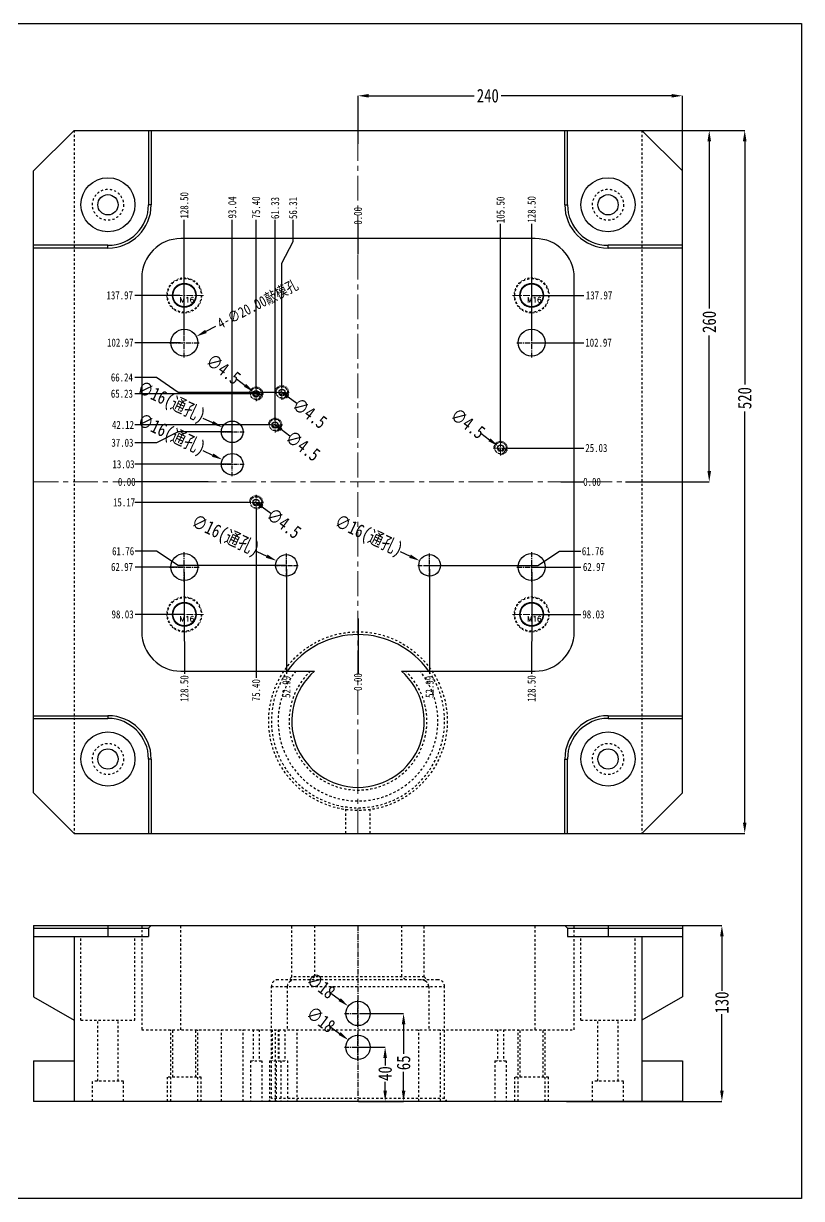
# Model space of a CAD drawing. Header units: millimetres. Extents: x 3267 to 5677, y -4731 to 2600.
# Drawn here: x 4497 to 5073, y -3152 to -2283 of the extents above; entities that cross this region are included whole.
import ezdxf

# ---------------------------------------------------------------- set-up
doc = ezdxf.new("R2010")
doc.units = ezdxf.units.MM
doc.header["$LTSCALE"] = 16.335
doc.header["$PDMODE"] = 3
doc.header["$PDSIZE"] = 0.3125
doc.linetypes.add('CENTER', pattern=[0.6, 0.375, -0.075, 0.075, -0.075])
doc.linetypes.add('HIDDEN', pattern=[0.2, 0.1, -0.1])
doc.layers.get('0').update_dxf_attribs({"linetype": 'CONTINUOUS'})
doc.layers.get('Defpoints').update_dxf_attribs({"linetype": 'CONTINUOUS'})
doc.layers.add('center', color=1, linetype='CENTER', lineweight=9)
doc.layers.add('screw', color=33, linetype='CONTINUOUS', lineweight=13)
doc.layers.add('DEFAULT_2', color=8, linetype='HIDDEN')
doc.styles.get("Standard").update_dxf_attribs({"font": 'txt', "width": 0.8})
doc.styles.add('TXT', font='txt.shx', dxfattribs={"bigfont": 'gbcbig.shx'})
doc.dimstyles.get("Standard").update_dxf_attribs({"dimtxt": 0.15625, "dimasz": 0.1875, "dimexe": 0.125, "dimexo": 0.0625, "dimtad": 0, "dimtih": 1, "dimtoh": 1, "dimdsep": 46, "dimtxsty": 'Standard', "dimcen": 0.09, "dimadec": 0, "dimazin": 0, "dimtp": 0.01, "dimtm": 0.01, "dimtfac": 1, "dimtofl": 0, "dimtmove": 0, "dimatfit": 3, "dimfxl": 0, "dimtolj": 1, "dimarcsym": 0})
doc.dimstyles.new('副本 STANDARD', dxfattribs={"dimtxt": 6, "dimasz": 4, "dimexe": 0, "dimexo": 0, "dimgap": 0, "dimtad": 0, "dimdsep": 46, "dimlunit": 6, "dimtxsty": 'Standard', "dimcen": 0, "dimclrd": 4, "dimclre": 4, "dimclrt": 6, "dimazin": 2, "dimtfac": 2, "dimtofl": 0, "dimtmove": 1, "dimatfit": 3, "dimfxl": 0, "dimtolj": 1, "dimtzin": 0, "dimarcsym": 0})

# ---------------------------------------------------------------- blocks, each defined once
blk = doc.blocks.new('*D512')
at = {"color": 4, "linetype": 'Continuous', "lineweight": -2}
for p, q in [((4745.3, -3040.45), (4765.05, -3040.45)), ((4765.05, -3048.45), (4765.05, -3053.92)), ((4765.05, -3072.45), (4765.05, -3065.92)), ((4745.3, -3080.45), (4765.05, -3080.45))]:
    blk.add_line(p, q, dxfattribs=at)
at = {"color": 4}
for points in [[(4763.72, -3048.45), (4766.39, -3048.45), (4765.05, -3040.45)], [(4763.72, -3072.45), (4766.39, -3072.45), (4765.05, -3080.45)]]:
    blk.add_solid(points, dxfattribs=at)
at = {"layer": 'Defpoints', "color": 0}
for p in [(4745.3, -3040.45), (4745.3, -3080.45), (4765.05, -3080.45)]:
    blk.add_point(p, dxfattribs=at)
at = {"color": 6, "insert": (4765.05, -3059.92), "char_height": 10, "attachment_point": 5, "rotation": 90}
blk.add_mtext('\\A1;40', dxfattribs=at)
blk = doc.blocks.new('*D513')
at = {"color": 4, "linetype": 'Continuous', "lineweight": -2}
for p, q in [((4747.55, -3015.45), (4778.69, -3015.45)), ((4778.69, -3023.45), (4778.69, -3045.28)), ((4778.69, -3072.45), (4778.69, -3058.61)), ((4747.55, -3080.45), (4778.69, -3080.45))]:
    blk.add_line(p, q, dxfattribs=at)
at = {"color": 4}
for points in [[(4777.36, -3023.45), (4780.03, -3023.45), (4778.69, -3015.45)], [(4777.36, -3072.45), (4780.03, -3072.45), (4778.69, -3080.45)]]:
    blk.add_solid(points, dxfattribs=at)
at = {"layer": 'Defpoints', "color": 0}
for p in [(4747.55, -3015.45), (4747.55, -3080.45), (4778.69, -3080.45)]:
    blk.add_point(p, dxfattribs=at)
at = {"color": 6, "insert": (4778.69, -3051.95), "char_height": 10, "attachment_point": 5, "rotation": 90}
blk.add_mtext('\\A1;65', dxfattribs=at)
blk = doc.blocks.new('*D514')
at = {"color": 4, "linetype": 'Continuous', "lineweight": -2}
blk.add_line((4724.95, -3025.47), (4731.36, -3030.27), dxfattribs=at)
at = {"color": 4}
blk.add_solid([(4732.16, -3029.2), (4730.56, -3031.33), (4737.76, -3035.06)], dxfattribs=at)
at = {"layer": 'Defpoints', "color": 0}
for p in [(4737.76, -3035.06), (4752.17, -3045.84)]:
    blk.add_point(p, dxfattribs=at)
at = {"color": 6, "insert": (4717.48, -3019.88), "char_height": 10, "attachment_point": 5, "rotation": 323.18896}
blk.add_mtext('\\A1;∅18', dxfattribs=at)
blk = doc.blocks.new('*D515')
at = {"color": 4, "linetype": 'Continuous', "lineweight": -2}
blk.add_line((4724.99, -3000.42), (4731.38, -3005.23), dxfattribs=at)
at = {"color": 4}
blk.add_solid([(4732.19, -3004.16), (4730.58, -3006.29), (4737.78, -3010.04)], dxfattribs=at)
at = {"layer": 'Defpoints', "color": 0}
for p in [(4737.78, -3010.04), (4752.16, -3020.86)]:
    blk.add_point(p, dxfattribs=at)
at = {"color": 6, "insert": (4717.54, -2994.8), "char_height": 10, "attachment_point": 5, "rotation": 323.03025}
blk.add_mtext('\\A1;∅18', dxfattribs=at)
blk = doc.blocks.new('*D516')
at = {"color": 4, "linetype": 'Continuous', "lineweight": -2}
for p, q in [((4890.03, -2950.45), (5014.21, -2950.45)), ((5014.21, -2958.45), (5014.21, -2998.69)), ((5014.21, -3072.45), (5014.21, -3016.03)), ((4899.3, -3080.45), (5014.21, -3080.45))]:
    blk.add_line(p, q, dxfattribs=at)
at = {"color": 4}
for points in [[(5012.88, -2958.45), (5015.55, -2958.45), (5014.21, -2950.45)], [(5012.88, -3072.45), (5015.55, -3072.45), (5014.21, -3080.45)]]:
    blk.add_solid(points, dxfattribs=at)
at = {"layer": 'Defpoints', "color": 0}
for p in [(4890.03, -2950.45), (4899.3, -3080.45), (5014.21, -3080.45)]:
    blk.add_point(p, dxfattribs=at)
at = {"color": 6, "insert": (5014.21, -3007.36), "char_height": 10, "attachment_point": 5, "rotation": 90}
blk.add_mtext('\\A1;130', dxfattribs=at)
blk = doc.blocks.new('screw_m10_g')
at = {"layer": 'screw', "color": 1, "linetype": 'CENTER', "ltscale": 0.310989}
for p, q in [((-5.5, 0), (5.5, 0)), ((0, -5.5), (0, 5.5))]:
    blk.add_line(p, q, dxfattribs=at)
at = {"layer": 'screw', "linetype": 'HIDDEN', "ltscale": 0.310989}
blk.add_circle((0, 0), 4.25, dxfattribs=at)
at = {"layer": 'screw', "color": 92, "linetype": 'HIDDEN', "ltscale": 0.310989}
blk.add_arc((0, 0), 5, 270, 180, dxfattribs=at)
at = {"layer": 'screw', "color": 6, "style": 'TXT'}
blk.add_text('M10', height=2, dxfattribs=at).set_placement((-1.7, -2.5))
blk = doc.blocks.new('*D517')
at = {"color": 4, "linetype": 'Continuous', "lineweight": -2}
blk.add_line((4680.55, -2645.65), (4674.16, -2640.84), dxfattribs=at)
at = {"color": 4}
blk.add_solid([(4674.96, -2639.77), (4673.36, -2641.9), (4667.77, -2636.03)], dxfattribs=at)
at = {"layer": 'Defpoints', "color": 0}
for p in [(4667.77, -2636.03), (4671.36, -2638.74)]:
    blk.add_point(p, dxfattribs=at)
at = {"color": 6, "insert": (4690.14, -2652.86), "char_height": 10, "attachment_point": 5, "rotation": 323.03967}
blk.add_mtext('\\A1;∅4.5', dxfattribs=at)
blk = doc.blocks.new('*D518')
at = {"color": 4, "linetype": 'Continuous', "lineweight": -2}
blk.add_line((4835.88, -2586.21), (4842.27, -2591.02), dxfattribs=at)
at = {"color": 4}
blk.add_solid([(4843.07, -2589.96), (4841.47, -2592.09), (4848.67, -2595.83)], dxfattribs=at)
at = {"layer": 'Defpoints', "color": 0}
for p in [(4848.67, -2595.83), (4852.26, -2598.53)]:
    blk.add_point(p, dxfattribs=at)
at = {"color": 6, "insert": (4826.29, -2579), "char_height": 10, "attachment_point": 5, "rotation": 323.06095}
blk.add_mtext('\\A1;∅4.5', dxfattribs=at)
blk = doc.blocks.new('*D519')
at = {"color": 4, "linetype": 'Continuous', "lineweight": -2}
blk.add_line((4699.65, -2564.24), (4693.26, -2559.43), dxfattribs=at)
at = {"color": 4}
blk.add_solid([(4694.06, -2558.37), (4692.45, -2560.5), (4686.86, -2554.62)], dxfattribs=at)
at = {"layer": 'Defpoints', "color": 0}
for p in [(4686.86, -2554.62), (4690.46, -2557.33)]:
    blk.add_point(p, dxfattribs=at)
at = {"color": 6, "insert": (4709.24, -2571.46), "char_height": 10, "attachment_point": 5, "rotation": 323.04394}
blk.add_mtext('\\A1;∅4.5', dxfattribs=at)
blk = doc.blocks.new('*D520')
at = {"color": 4, "linetype": 'Continuous', "lineweight": -2}
blk.add_line((4654.98, -2546.01), (4661.38, -2550.82), dxfattribs=at)
at = {"color": 4}
blk.add_solid([(4662.18, -2549.75), (4660.57, -2551.89), (4667.77, -2555.63)], dxfattribs=at)
at = {"layer": 'Defpoints', "color": 0}
for p in [(4667.77, -2555.63), (4671.36, -2558.33)]:
    blk.add_point(p, dxfattribs=at)
at = {"color": 6, "insert": (4645.39, -2538.8), "char_height": 10, "attachment_point": 5, "rotation": 323.0459}
blk.add_mtext('\\A1;∅4.5', dxfattribs=at)
blk = doc.blocks.new('*D521')
at = {"color": 4, "linetype": 'Continuous', "lineweight": -2}
blk.add_line((4694.63, -2588.36), (4688.23, -2583.55), dxfattribs=at)
at = {"color": 4}
blk.add_solid([(4689.03, -2582.49), (4687.43, -2584.62), (4681.84, -2578.75)], dxfattribs=at)
at = {"layer": 'Defpoints', "color": 0}
for p in [(4681.84, -2578.75), (4685.43, -2581.45)]:
    blk.add_point(p, dxfattribs=at)
at = {"color": 6, "insert": (4704.22, -2595.57), "char_height": 10, "attachment_point": 5, "rotation": 323.08079}
blk.add_mtext('\\A1;∅4.5', dxfattribs=at)
blk = doc.blocks.new('*D523')
at = {"color": 4, "linetype": 'Continuous', "lineweight": -2}
blk.add_line((4639.54, -2507.26), (4632.44, -2510.94), dxfattribs=at)
at = {"color": 4}
blk.add_solid([(4631.82, -2509.76), (4633.05, -2512.13), (4625.34, -2514.63)], dxfattribs=at)
at = {"layer": 'Defpoints', "color": 0}
for p in [(4625.34, -2514.63), (4607.59, -2523.85)]:
    blk.add_point(p, dxfattribs=at)
at = {"color": 6, "insert": (4670.89, -2490.97), "char_height": 8, "attachment_point": 5, "rotation": 27.45366}
blk.add_mtext('\\A1;4-∅20.00{\\fSimSun|b0|i0|c134|p2;敲模孔}', dxfattribs=at)
blk = doc.blocks.new('*D524')
at = {"color": 4, "lineweight": -2}
blk.add_line((4776.22, -2673.8), (4783.47, -2677.19), dxfattribs=at)
at = {"color": 4}
blk.add_solid([(4784.03, -2675.98), (4782.9, -2678.4), (4790.71, -2680.58)], dxfattribs=at)
at = {"layer": 'Defpoints', "color": 0}
for p in [(4790.71, -2680.58), (4805.21, -2687.36)]:
    blk.add_point(p, dxfattribs=at)
at = {"color": 6, "insert": (4752.63, -2662.77), "char_height": 10, "attachment_point": 5, "rotation": 334.93045}
blk.add_mtext('\\A1;∅16(通孔)', dxfattribs=at)
blk = doc.blocks.new('*D525')
at = {"color": 4, "lineweight": -2}
blk.add_line((4670.22, -2673.8), (4677.47, -2677.19), dxfattribs=at)
at = {"color": 4}
blk.add_solid([(4678.03, -2675.98), (4676.9, -2678.4), (4684.71, -2680.58)], dxfattribs=at)
at = {"layer": 'Defpoints', "color": 0}
for p in [(4684.71, -2680.58), (4699.21, -2687.36)]:
    blk.add_point(p, dxfattribs=at)
at = {"color": 6, "insert": (4646.63, -2662.77), "char_height": 10, "attachment_point": 5, "rotation": 334.93045}
blk.add_mtext('\\A1;∅16(通孔)', dxfattribs=at)
blk = doc.blocks.new('*D526')
at = {"color": 4, "lineweight": -2}
blk.add_line((4630.19, -2575.01), (4637.43, -2578.4), dxfattribs=at)
at = {"color": 4}
blk.add_solid([(4638, -2577.2), (4636.87, -2579.61), (4644.68, -2581.79)], dxfattribs=at)
at = {"layer": 'Defpoints', "color": 0}
for p in [(4644.68, -2581.79), (4659.17, -2588.57)]:
    blk.add_point(p, dxfattribs=at)
at = {"color": 6, "insert": (4606.6, -2563.98), "char_height": 10, "attachment_point": 5, "rotation": 334.93045}
blk.add_mtext('\\A1;∅16(通孔)', dxfattribs=at)
blk = doc.blocks.new('*D527')
at = {"color": 4, "lineweight": -2}
blk.add_line((4630.19, -2599.01), (4637.43, -2602.4), dxfattribs=at)
at = {"color": 4}
blk.add_solid([(4638, -2601.2), (4636.87, -2603.61), (4644.68, -2605.79)], dxfattribs=at)
at = {"layer": 'Defpoints', "color": 0}
for p in [(4644.68, -2605.79), (4659.17, -2612.57)]:
    blk.add_point(p, dxfattribs=at)
at = {"color": 6, "insert": (4606.6, -2587.98), "char_height": 10, "attachment_point": 5, "rotation": 334.93045}
blk.add_mtext('\\A1;∅16(通孔)', dxfattribs=at)
blk = doc.blocks.new('screw_m16_i')
at = {"layer": 'screw', "color": 1, "linetype": 'CENTER', "ltscale": 0.808571}
for p, q in [((0, -14.3), (0, 14.3)), ((-14.3, 0), (14.3, 0))]:
    blk.add_line(p, q, dxfattribs=at)
at = {"layer": 'screw', "color": 8, "linetype": 'HIDDEN', "ltscale": 0.808571}
blk.add_circle((0, 0), 13, dxfattribs=at)
at = {"layer": 'screw', "color": 33}
blk.add_circle((0, 0), 9, dxfattribs=at)
at = {"layer": 'screw', "color": 6, "style": 'TXT'}
blk.add_text('M16', height=3.9, dxfattribs=at).set_placement((-3.38, -5.2))
blk = doc.blocks.new('*D528')
at = {"color": 4, "linetype": 'Continuous', "lineweight": -2}
for p, q in [((4744.97, -2372.17), (4744.97, -2336.59)), ((4752.97, -2336.59), (4831.01, -2336.59)), ((4976.97, -2336.59), (4851.01, -2336.59)), ((4984.97, -2392.21), (4984.97, -2336.59))]:
    blk.add_line(p, q, dxfattribs=at)
at = {"color": 4}
for points in [[(4752.97, -2335.26), (4752.97, -2337.92), (4744.97, -2336.59)], [(4976.97, -2335.26), (4976.97, -2337.92), (4984.97, -2336.59)]]:
    blk.add_solid(points, dxfattribs=at)
at = {"layer": 'Defpoints', "color": 0}
for p in [(4744.97, -2336.59), (4744.97, -2372.17), (4984.97, -2392.21)]:
    blk.add_point(p, dxfattribs=at)
at = {"color": 6, "insert": (4841.01, -2336.59), "char_height": 10, "attachment_point": 5}
blk.add_mtext('\\A1;240', dxfattribs=at)
blk = doc.blocks.new('*D529')
at = {"color": 4, "linetype": 'Continuous', "lineweight": -2}
for p, q in [((4942.83, -2362.21), (5004.87, -2362.21)), ((5004.87, -2370.21), (5004.87, -2493.86)), ((5004.87, -2614.21), (5004.87, -2513.86)), ((4942.83, -2622.21), (5004.87, -2622.21))]:
    blk.add_line(p, q, dxfattribs=at)
at = {"color": 4}
for points in [[(5003.54, -2370.21), (5006.2, -2370.21), (5004.87, -2362.21)], [(5003.54, -2614.21), (5006.2, -2614.21), (5004.87, -2622.21)]]:
    blk.add_solid(points, dxfattribs=at)
at = {"layer": 'Defpoints', "color": 0}
for p in [(4942.83, -2362.21), (4942.83, -2622.21), (5004.87, -2622.21)]:
    blk.add_point(p, dxfattribs=at)
at = {"color": 6, "insert": (5004.87, -2503.86), "char_height": 10, "attachment_point": 5, "rotation": 90}
blk.add_mtext('\\A1;260', dxfattribs=at)
blk = doc.blocks.new('*D530')
at = {"color": 4, "linetype": 'Continuous', "lineweight": -2}
for p, q in [((4942.83, -2362.21), (5031.1, -2362.21)), ((5031.1, -2370.21), (5031.1, -2550.24)), ((5031.1, -2874.21), (5031.1, -2570.24)), ((4942.83, -2882.21), (5031.1, -2882.21))]:
    blk.add_line(p, q, dxfattribs=at)
at = {"color": 4}
for points in [[(5029.77, -2370.21), (5032.44, -2370.21), (5031.1, -2362.21)], [(5029.77, -2874.21), (5032.44, -2874.21), (5031.1, -2882.21)]]:
    blk.add_solid(points, dxfattribs=at)
at = {"layer": 'Defpoints', "color": 0}
for p in [(4942.83, -2362.21), (4942.83, -2882.21), (5031.1, -2882.21)]:
    blk.add_point(p, dxfattribs=at)
at = {"color": 6, "insert": (5031.1, -2560.24), "char_height": 10, "attachment_point": 5, "rotation": 90}
blk.add_mtext('\\A1;520', dxfattribs=at)
blk = doc.blocks.new('*D562')
at = {"color": 4, "linetype": 'Continuous', "lineweight": -2}
blk.add_line((4895.09, -2622.21), (4912.13, -2622.21), dxfattribs=at)
at = {"layer": 'Defpoints', "color": 0}
for p in [(4744.97, -2622.21), (4895.09, -2622.21), (4912.13, -2622.21)]:
    blk.add_point(p, dxfattribs=at)
at = {"color": 6, "insert": (4918.13, -2622.21), "char_height": 6, "attachment_point": 5}
blk.add_mtext('\\A1;0.00', dxfattribs=at)
blk = doc.blocks.new('*D563')
at = {"color": 4, "linetype": 'Continuous', "lineweight": -2}
blk.add_line((4855.97, -2597.18), (4912.13, -2597.18), dxfattribs=at)
at = {"layer": 'Defpoints', "color": 0}
for p in [(4855.97, -2597.18), (4912.13, -2597.18), (4744.97, -2622.21)]:
    blk.add_point(p, dxfattribs=at)
at = {"color": 6, "insert": (4921.33, -2597.18), "char_height": 6, "attachment_point": 5}
blk.add_mtext('\\A1;25.03', dxfattribs=at)
blk = doc.blocks.new('*D564')
at = {"color": 4, "linetype": 'Continuous', "lineweight": -2}
blk.add_line((4873.47, -2519.24), (4912.13, -2519.24), dxfattribs=at)
at = {"layer": 'Defpoints', "color": 0}
for p in [(4873.47, -2519.24), (4912.13, -2519.24), (4744.97, -2622.21)]:
    blk.add_point(p, dxfattribs=at)
at = {"color": 6, "insert": (4922.93, -2519.24), "char_height": 6, "attachment_point": 5}
blk.add_mtext('\\A1;102.97', dxfattribs=at)
blk = doc.blocks.new('*D565')
at = {"color": 4, "linetype": 'Continuous', "lineweight": -2}
blk.add_line((4873.47, -2484.24), (4912.13, -2484.24), dxfattribs=at)
at = {"layer": 'Defpoints', "color": 0}
for p in [(4873.47, -2484.24), (4912.13, -2484.24), (4744.97, -2622.21)]:
    blk.add_point(p, dxfattribs=at)
at = {"color": 6, "insert": (4923.33, -2484.24), "char_height": 6, "attachment_point": 5}
blk.add_mtext('\\A1;137.97', dxfattribs=at)
blk = doc.blocks.new('*D567')
at = {"color": 4, "linetype": 'Continuous', "lineweight": -2}
for p, q in [((4877.95, -2683.97), (4893.95, -2673.48)), ((4893.95, -2673.48), (4909.95, -2673.48)), ((4797.96, -2683.97), (4877.95, -2683.97))]:
    blk.add_line(p, q, dxfattribs=at)
at = {"layer": 'Defpoints', "color": 0}
for p in [(4744.97, -2622.21), (4909.95, -2673.48), (4797.96, -2683.97)]:
    blk.add_point(p, dxfattribs=at)
at = {"color": 6, "insert": (4918.75, -2673.48), "char_height": 6, "attachment_point": 5}
blk.add_mtext('\\A1;61.76', dxfattribs=at)
blk = doc.blocks.new('*D568')
at = {"color": 4, "linetype": 'Continuous', "lineweight": -2}
blk.add_line((4873.47, -2685.18), (4909.95, -2685.18), dxfattribs=at)
at = {"layer": 'Defpoints', "color": 0}
for p in [(4744.97, -2622.21), (4873.47, -2685.18), (4909.95, -2685.18)]:
    blk.add_point(p, dxfattribs=at)
at = {"color": 6, "insert": (4919.55, -2685.18), "char_height": 6, "attachment_point": 5}
blk.add_mtext('\\A1;62.97', dxfattribs=at)
blk = doc.blocks.new('*D569')
at = {"color": 4, "linetype": 'Continuous', "lineweight": -2}
blk.add_line((4873.47, -2720.24), (4909.95, -2720.24), dxfattribs=at)
at = {"layer": 'Defpoints', "color": 0}
for p in [(4744.97, -2622.21), (4873.47, -2720.24), (4909.95, -2720.24)]:
    blk.add_point(p, dxfattribs=at)
at = {"color": 6, "insert": (4919.15, -2720.24), "char_height": 6, "attachment_point": 5}
blk.add_mtext('\\A1;98.03', dxfattribs=at)
blk = doc.blocks.new('*D570')
at = {"color": 4, "linetype": 'Continuous', "lineweight": -2}
blk.add_line((4744.97, -2723.17), (4744.97, -2764.27), dxfattribs=at)
at = {"layer": 'Defpoints', "color": 0}
for p in [(4744.97, -2622.21), (4744.97, -2723.17), (4744.97, -2764.27)]:
    blk.add_point(p, dxfattribs=at)
at = {"color": 6, "insert": (4744.97, -2770.27), "char_height": 6, "attachment_point": 5, "rotation": 90}
blk.add_mtext('\\A1;0.00', dxfattribs=at)
blk = doc.blocks.new('*D571')
at = {"color": 4, "linetype": 'Continuous', "lineweight": -2}
blk.add_line((4797.96, -2686.84), (4797.96, -2764.27), dxfattribs=at)
at = {"layer": 'Defpoints', "color": 0}
for p in [(4744.97, -2622.21), (4797.96, -2686.84), (4797.96, -2764.27)]:
    blk.add_point(p, dxfattribs=at)
at = {"color": 6, "insert": (4797.96, -2773.87), "char_height": 6, "attachment_point": 5, "rotation": 90}
blk.add_mtext('\\A1;52.99', dxfattribs=at)
blk = doc.blocks.new('*D572')
at = {"color": 4, "linetype": 'Continuous', "lineweight": -2}
for p, q in [((4873.47, -2689.05), (4873.47, -2732.27)), ((4873.47, -2732.27), (4873.43, -2748.27)), ((4873.43, -2748.27), (4873.43, -2764.27))]:
    blk.add_line(p, q, dxfattribs=at)
at = {"layer": 'Defpoints', "color": 0}
for p in [(4744.97, -2622.21), (4873.47, -2689.05), (4873.43, -2764.27)]:
    blk.add_point(p, dxfattribs=at)
at = {"color": 6, "insert": (4873.43, -2775.07), "char_height": 6, "attachment_point": 5, "rotation": 90}
blk.add_mtext('\\A1;128.50', dxfattribs=at)
blk = doc.blocks.new('*D573')
at = {"color": 4, "linetype": 'Continuous', "lineweight": -2}
blk.add_line((4744.97, -2453.65), (4744.97, -2431.42), dxfattribs=at)
at = {"layer": 'Defpoints', "color": 0}
for p in [(4744.97, -2431.42), (4744.97, -2453.65), (4744.97, -2622.21)]:
    blk.add_point(p, dxfattribs=at)
at = {"color": 6, "insert": (4744.97, -2425.42), "char_height": 6, "attachment_point": 5, "rotation": 90}
blk.add_mtext('\\A1;0.00', dxfattribs=at)
blk = doc.blocks.new('*D574')
at = {"color": 4, "linetype": 'Continuous', "lineweight": -2}
blk.add_line((4850.47, -2591.68), (4850.47, -2431.42), dxfattribs=at)
at = {"layer": 'Defpoints', "color": 0}
for p in [(4850.47, -2431.42), (4850.47, -2591.68), (4744.97, -2622.21)]:
    blk.add_point(p, dxfattribs=at)
at = {"color": 6, "insert": (4850.47, -2421.02), "char_height": 6, "attachment_point": 5, "rotation": 90}
blk.add_mtext('\\A1;105.50', dxfattribs=at)
blk = doc.blocks.new('*D575')
at = {"color": 4, "linetype": 'Continuous', "lineweight": -2}
blk.add_line((4873.47, -2515.2), (4873.47, -2431.42), dxfattribs=at)
at = {"layer": 'Defpoints', "color": 0}
for p in [(4873.47, -2431.42), (4873.47, -2515.2), (4744.97, -2622.21)]:
    blk.add_point(p, dxfattribs=at)
at = {"color": 6, "insert": (4873.47, -2420.62), "char_height": 6, "attachment_point": 5, "rotation": 90}
blk.add_mtext('\\A1;128.50', dxfattribs=at)
blk = doc.blocks.new('*D578')
at = {"color": 4, "linetype": 'Continuous', "lineweight": -2}
for p, q in [((4595.98, -2673.48), (4579.98, -2673.48)), ((4611.98, -2683.97), (4595.98, -2673.48)), ((4691.97, -2683.97), (4611.98, -2683.97))]:
    blk.add_line(p, q, dxfattribs=at)
at = {"layer": 'Defpoints', "color": 0}
for p in [(4744.97, -2622.21), (4579.98, -2673.48), (4691.97, -2683.97)]:
    blk.add_point(p, dxfattribs=at)
at = {"color": 6, "insert": (4571.18, -2673.48), "char_height": 6, "attachment_point": 5}
blk.add_mtext('\\A1;61.76', dxfattribs=at)
blk = doc.blocks.new('*D579')
at = {"color": 4, "linetype": 'Continuous', "lineweight": -2}
blk.add_line((4616.47, -2685.18), (4579.98, -2685.18), dxfattribs=at)
at = {"layer": 'Defpoints', "color": 0}
for p in [(4744.97, -2622.21), (4579.98, -2685.18), (4616.47, -2685.18)]:
    blk.add_point(p, dxfattribs=at)
at = {"color": 6, "insert": (4570.38, -2685.18), "char_height": 6, "attachment_point": 5}
blk.add_mtext('\\A1;62.97', dxfattribs=at)
blk = doc.blocks.new('*D580')
at = {"color": 4, "linetype": 'Continuous', "lineweight": -2}
blk.add_line((4616.47, -2720.24), (4579.98, -2720.24), dxfattribs=at)
at = {"layer": 'Defpoints', "color": 0}
for p in [(4744.97, -2622.21), (4579.98, -2720.24), (4616.47, -2720.24)]:
    blk.add_point(p, dxfattribs=at)
at = {"color": 6, "insert": (4570.78, -2720.24), "char_height": 6, "attachment_point": 5}
blk.add_mtext('\\A1;98.03', dxfattribs=at)
blk = doc.blocks.new('*D576')
at = {"color": 4, "linetype": 'Continuous', "lineweight": -2}
blk.add_line((4691.97, -2686.84), (4691.97, -2764.27), dxfattribs=at)
at = {"layer": 'Defpoints', "color": 0}
for p in [(4744.97, -2622.21), (4691.97, -2686.84), (4691.97, -2764.27)]:
    blk.add_point(p, dxfattribs=at)
at = {"color": 6, "insert": (4691.97, -2773.87), "char_height": 6, "attachment_point": 5, "rotation": 90}
blk.add_mtext('\\A1;52.99', dxfattribs=at)
blk = doc.blocks.new('*D577')
at = {"color": 4, "linetype": 'Continuous', "lineweight": -2}
for p, q in [((4616.47, -2689.05), (4616.47, -2732.27)), ((4616.47, -2732.27), (4616.51, -2748.27)), ((4616.51, -2748.27), (4616.51, -2764.27))]:
    blk.add_line(p, q, dxfattribs=at)
at = {"layer": 'Defpoints', "color": 0}
for p in [(4744.97, -2622.21), (4616.47, -2689.05), (4616.51, -2764.27)]:
    blk.add_point(p, dxfattribs=at)
at = {"color": 6, "insert": (4616.51, -2775.07), "char_height": 6, "attachment_point": 5, "rotation": 90}
blk.add_mtext('\\A1;128.50', dxfattribs=at)
blk = doc.blocks.new('*D581')
at = {"color": 4, "linetype": 'Continuous', "lineweight": -2}
blk.add_line((4669.57, -2642.88), (4669.57, -2767.11), dxfattribs=at)
at = {"layer": 'Defpoints', "color": 0}
for p in [(4744.97, -2622.21), (4669.57, -2642.88), (4669.57, -2767.11)]:
    blk.add_point(p, dxfattribs=at)
at = {"color": 6, "insert": (4669.57, -2776.31), "char_height": 6, "attachment_point": 5, "rotation": 90}
blk.add_mtext('\\A1;75.40', dxfattribs=at)
blk = doc.blocks.new('*D582')
at = {"color": 4, "linetype": 'Continuous', "lineweight": -2}
blk.add_line((4664.07, -2637.38), (4579.87, -2637.38), dxfattribs=at)
at = {"layer": 'Defpoints', "color": 0}
for p in [(4744.97, -2622.21), (4579.87, -2637.38), (4664.07, -2637.38)]:
    blk.add_point(p, dxfattribs=at)
at = {"color": 6, "insert": (4571.87, -2637.38), "char_height": 6, "attachment_point": 5}
blk.add_mtext('\\A1;15.17', dxfattribs=at)
blk = doc.blocks.new('*D583')
at = {"color": 4, "linetype": 'Continuous', "lineweight": -2}
blk.add_line((4634.03, -2622.21), (4579.87, -2622.21), dxfattribs=at)
at = {"layer": 'Defpoints', "color": 0}
for p in [(4579.87, -2622.21), (4634.03, -2622.21), (4744.97, -2622.21)]:
    blk.add_point(p, dxfattribs=at)
at = {"color": 6, "insert": (4573.87, -2622.21), "char_height": 6, "attachment_point": 5}
blk.add_mtext('\\A1;0.00', dxfattribs=at)
blk = doc.blocks.new('*D584')
at = {"color": 4, "linetype": 'Continuous', "lineweight": -2}
blk.add_line((4651.93, -2609.18), (4579.87, -2609.18), dxfattribs=at)
at = {"layer": 'Defpoints', "color": 0}
for p in [(4579.87, -2609.18), (4651.93, -2609.18), (4744.97, -2622.21)]:
    blk.add_point(p, dxfattribs=at)
at = {"color": 6, "insert": (4571.47, -2609.18), "char_height": 6, "attachment_point": 5}
blk.add_mtext('\\A1;13.03', dxfattribs=at)
blk = doc.blocks.new('*D585')
at = {"color": 4, "linetype": 'Continuous', "lineweight": -2}
for p, q in [((4611.87, -2585.18), (4595.87, -2593.27)), ((4651.93, -2585.18), (4611.87, -2585.18)), ((4595.87, -2593.27), (4579.87, -2593.27))]:
    blk.add_line(p, q, dxfattribs=at)
at = {"layer": 'Defpoints', "color": 0}
for p in [(4651.93, -2585.18), (4579.87, -2593.27), (4744.97, -2622.21)]:
    blk.add_point(p, dxfattribs=at)
at = {"color": 6, "insert": (4570.67, -2593.27), "char_height": 6, "attachment_point": 5}
blk.add_mtext('\\A1;37.03', dxfattribs=at)
blk = doc.blocks.new('*D586')
at = {"color": 4, "linetype": 'Continuous', "lineweight": -2}
blk.add_line((4680.34, -2580.1), (4579.87, -2580.1), dxfattribs=at)
at = {"layer": 'Defpoints', "color": 0}
for p in [(4579.87, -2580.1), (4680.34, -2580.1), (4744.97, -2622.21)]:
    blk.add_point(p, dxfattribs=at)
at = {"color": 6, "insert": (4571.07, -2580.1), "char_height": 6, "attachment_point": 5}
blk.add_mtext('\\A1;42.12', dxfattribs=at)
blk = doc.blocks.new('*D587')
at = {"color": 4, "linetype": 'Continuous', "lineweight": -2}
for p, q in [((4595.87, -2544.96), (4579.87, -2544.96)), ((4611.87, -2555.98), (4595.87, -2544.96)), ((4685.19, -2555.98), (4611.87, -2555.98))]:
    blk.add_line(p, q, dxfattribs=at)
at = {"layer": 'Defpoints', "color": 0}
for p in [(4579.87, -2544.96), (4685.19, -2555.98), (4744.97, -2622.21)]:
    blk.add_point(p, dxfattribs=at)
at = {"color": 6, "insert": (4570.27, -2544.96), "char_height": 6, "attachment_point": 5}
blk.add_mtext('\\A1;66.24', dxfattribs=at)
blk = doc.blocks.new('*D588')
at = {"color": 4, "linetype": 'Continuous', "lineweight": -2}
blk.add_line((4672.55, -2556.98), (4579.87, -2556.98), dxfattribs=at)
at = {"layer": 'Defpoints', "color": 0}
for p in [(4579.87, -2556.98), (4672.55, -2556.98), (4744.97, -2622.21)]:
    blk.add_point(p, dxfattribs=at)
at = {"color": 6, "insert": (4570.27, -2556.98), "char_height": 6, "attachment_point": 5}
blk.add_mtext('\\A1;65.23', dxfattribs=at)
blk = doc.blocks.new('*D589')
at = {"color": 4, "linetype": 'Continuous', "lineweight": -2}
blk.add_line((4613.72, -2519.24), (4579.87, -2519.24), dxfattribs=at)
at = {"layer": 'Defpoints', "color": 0}
for p in [(4579.87, -2519.24), (4613.72, -2519.24), (4744.97, -2622.21)]:
    blk.add_point(p, dxfattribs=at)
at = {"color": 6, "insert": (4569.07, -2519.24), "char_height": 6, "attachment_point": 5}
blk.add_mtext('\\A1;102.97', dxfattribs=at)
blk = doc.blocks.new('*D590')
at = {"color": 4, "linetype": 'Continuous', "lineweight": -2}
blk.add_line((4613.04, -2484.24), (4579.87, -2484.24), dxfattribs=at)
at = {"layer": 'Defpoints', "color": 0}
for p in [(4579.87, -2484.24), (4613.04, -2484.24), (4744.97, -2622.21)]:
    blk.add_point(p, dxfattribs=at)
at = {"color": 6, "insert": (4568.67, -2484.24), "char_height": 6, "attachment_point": 5}
blk.add_mtext('\\A1;137.97', dxfattribs=at)
blk = doc.blocks.new('*D591')
at = {"color": 4, "linetype": 'Continuous', "lineweight": -2}
blk.add_line((4616.47, -2513.68), (4616.47, -2428.41), dxfattribs=at)
at = {"layer": 'Defpoints', "color": 0}
for p in [(4616.47, -2428.41), (4616.47, -2513.68), (4744.97, -2622.21)]:
    blk.add_point(p, dxfattribs=at)
at = {"color": 6, "insert": (4616.47, -2417.61), "char_height": 6, "attachment_point": 5, "rotation": 90}
blk.add_mtext('\\A1;128.50', dxfattribs=at)
blk = doc.blocks.new('*D592')
at = {"color": 4, "linetype": 'Continuous', "lineweight": -2}
blk.add_line((4651.93, -2605.73), (4651.93, -2428.41), dxfattribs=at)
at = {"layer": 'Defpoints', "color": 0}
for p in [(4651.93, -2428.41), (4651.93, -2605.73), (4744.97, -2622.21)]:
    blk.add_point(p, dxfattribs=at)
at = {"color": 6, "insert": (4651.93, -2419.21), "char_height": 6, "attachment_point": 5, "rotation": 90}
blk.add_mtext('\\A1;93.04', dxfattribs=at)
blk = doc.blocks.new('*D593')
at = {"color": 4, "linetype": 'Continuous', "lineweight": -2}
blk.add_line((4683.64, -2577.11), (4683.64, -2428.41), dxfattribs=at)
at = {"layer": 'Defpoints', "color": 0}
for p in [(4683.64, -2428.41), (4683.64, -2577.11), (4744.97, -2622.21)]:
    blk.add_point(p, dxfattribs=at)
at = {"color": 6, "insert": (4683.64, -2419.61), "char_height": 6, "attachment_point": 5, "rotation": 90}
blk.add_mtext('\\A1;61.33', dxfattribs=at)
blk = doc.blocks.new('*D594')
at = {"color": 4, "linetype": 'Continuous', "lineweight": -2}
blk.add_line((4669.57, -2553.54), (4669.57, -2428.41), dxfattribs=at)
at = {"layer": 'Defpoints', "color": 0}
for p in [(4669.57, -2428.41), (4669.57, -2553.54), (4744.97, -2622.21)]:
    blk.add_point(p, dxfattribs=at)
at = {"color": 6, "insert": (4669.57, -2419.21), "char_height": 6, "attachment_point": 5, "rotation": 90}
blk.add_mtext('\\A1;75.40', dxfattribs=at)
blk = doc.blocks.new('*D595')
at = {"color": 4, "linetype": 'Continuous', "lineweight": -2}
for p, q in [((4696.96, -2444.41), (4696.96, -2428.41)), ((4688.66, -2460.41), (4696.96, -2444.41)), ((4688.66, -2552.67), (4688.66, -2460.41))]:
    blk.add_line(p, q, dxfattribs=at)
at = {"layer": 'Defpoints', "color": 0}
for p in [(4696.96, -2428.41), (4688.66, -2552.67), (4744.97, -2622.21)]:
    blk.add_point(p, dxfattribs=at)
at = {"color": 6, "insert": (4696.96, -2419.61), "char_height": 6, "attachment_point": 5, "rotation": 90}
blk.add_mtext('\\A1;56.31', dxfattribs=at)

msp = doc.modelspace()

# ---------------------------------------------------------------- linework, layer by layer
at = {"color": 7, "linetype": 'Continuous'}
for p, q in [((4534.967, -2362.213), (4504.967, -2392.213)), ((4534.967, -2362.213), (4954.967, -2362.213)), ((4589.967, -2362.213), (4589.967, -2417.213)), ((4591.967, -2362.213), (4591.967, -2417.213)), ((4897.967, -2417.213), (4897.967, -2362.213)), ((4899.967, -2417.213), (4899.967, -2362.213)), ((4984.967, -2392.213), (4954.967, -2362.213)), ((4504.967, -2852.213), (4504.967, -2392.213)), ((4984.967, -2852.213), (4984.967, -2392.213)), ((4591.967, -2417.213), (4589.967, -2417.213)), ((4897.967, -2417.213), (4899.967, -2417.213)), ((4875.967, -2442.213), (4613.967, -2442.213)), ((4559.967, -2447.213), (4504.967, -2447.213)), ((4559.967, -2449.213), (4504.967, -2449.213)), ((4559.967, -2449.213), (4559.967, -2447.213)), ((4929.967, -2449.213), (4929.967, -2447.213)), ((4984.967, -2447.213), (4929.967, -2447.213)), ((4984.967, -2449.213), (4929.967, -2449.213)), ((4584.967, -2471.213), (4584.967, -2733.213)), ((4904.967, -2733.213), (4904.967, -2471.213)), ((4613.967, -2762.213), (4712.842, -2762.213)), ((4777.092, -2762.213), (4875.967, -2762.213)), ((4504.967, -2795.213), (4559.967, -2795.213)), ((4504.967, -2797.213), (4559.967, -2797.213)), ((4559.967, -2795.213), (4559.967, -2797.213)), ((4929.967, -2795.213), (4984.967, -2795.213)), ((4929.967, -2795.213), (4929.967, -2797.213)), ((4929.967, -2797.213), (4984.967, -2797.213)), ((4591.967, -2827.213), (4589.967, -2827.213)), ((4589.967, -2827.213), (4589.967, -2882.213)), ((4591.967, -2827.213), (4591.967, -2882.213)), ((4897.967, -2827.213), (4899.967, -2827.213)), ((4897.967, -2882.213), (4897.967, -2827.213)), ((4899.967, -2882.213), (4899.967, -2827.213)), ((4504.967, -2852.213), (4534.967, -2882.213)), ((4954.967, -2882.213), (4984.967, -2852.213)), ((4534.967, -2882.213), (4954.967, -2882.213)), ((4504.967, -2950.451), (4504.967, -3003.131)), ((4504.967, -2950.451), (4984.967, -2950.451)), ((4504.967, -2952.451), (4589.967, -2952.451)), ((4559.967, -2950.451), (4559.967, -2958.451)), ((4591.967, -2950.451), (4589.967, -2952.451)), ((4589.967, -2952.451), (4589.967, -2958.451)), ((4899.967, -2952.451), (4897.967, -2950.451)), ((4899.967, -2952.451), (4984.967, -2952.451)), ((4899.967, -2952.451), (4899.967, -2958.451)), ((4929.967, -2950.451), (4929.967, -2958.451)), ((4984.967, -2950.451), (4984.967, -3003.131)), ((4504.967, -2958.451), (4589.967, -2958.451)), ((4534.967, -2958.451), (4534.967, -3080.451)), ((4899.967, -2958.451), (4984.967, -2958.451)), ((4954.967, -2958.451), (4954.967, -3080.451)), ((4504.967, -3003.131), (4534.967, -3020.451)), ((4984.967, -3003.131), (4954.967, -3020.451)), ((4504.967, -3050.451), (4504.967, -3080.451)), ((4504.967, -3050.451), (4534.967, -3050.451)), ((4954.967, -3050.451), (4984.967, -3050.451)), ((4984.967, -3050.451), (4984.967, -3080.451)), ((4984.967, -3080.451), (4504.967, -3080.451))]:
    msp.add_line(p, q, dxfattribs=at)
at = {"color": 1, "linetype": 'CENTER', "ltscale": 0.621977}
for p, q in [((4616.467, -2530.243), (4616.467, -2508.243)), ((4873.467, -2530.243), (4873.467, -2508.243)), ((4605.467, -2519.243), (4627.467, -2519.243)), ((4862.467, -2519.243), (4884.467, -2519.243)), ((4616.467, -2696.183), (4616.467, -2674.183)), ((4873.467, -2696.183), (4873.467, -2674.183)), ((4605.467, -2685.183), (4627.467, -2685.183)), ((4862.467, -2685.183), (4884.467, -2685.183))]:
    msp.add_line(p, q, dxfattribs=at)
at = {"color": 1, "linetype": 'CENTER', "ltscale": 0.497582}
for p, q in [((4651.928, -2593.982), (4651.928, -2576.382)), ((4643.128, -2585.182), (4660.728, -2585.182)), ((4651.928, -2617.982), (4651.928, -2600.382)), ((4643.128, -2609.182), (4660.728, -2609.182)), ((4691.959, -2692.77), (4691.959, -2675.17)), ((4797.959, -2692.77), (4797.959, -2675.17)), ((4683.159, -2683.97), (4700.759, -2683.97)), ((4789.159, -2683.97), (4806.759, -2683.97))]:
    msp.add_line(p, q, dxfattribs=at)
at = {"color": 1, "linetype": 'CENTER', "ltscale": 0.655309}
msp.add_line((4744.967, -2950.451), (4744.967, -3080.451), dxfattribs=at)
at = {"color": 1, "linetype": 'CENTER', "ltscale": 0.55978}
for p, q in [((4744.967, -3025.351), (4744.967, -3005.551)), ((4735.067, -3015.451), (4754.867, -3015.451)), ((4744.967, -3050.351), (4744.967, -3030.551)), ((4735.067, -3040.451), (4754.867, -3040.451))]:
    msp.add_line(p, q, dxfattribs=at)
msp.add_lwpolyline([(4198.381, -2283.13), (5073.123, -2283.13), (5073.123, -3152.325), (4198.381, -3152.325)], close=True)
at = {"color": 7, "linetype": 'Continuous'}
for centre, radius in [((4559.967, -2417.213), 20), ((4929.967, -2417.213), 20), ((4559.967, -2417.213), 7.5), ((4929.967, -2417.213), 7.5), ((4616.467, -2484.243), 8.5), ((4873.467, -2484.243), 8.5), ((4616.467, -2519.243), 10), ((4873.467, -2519.243), 10), ((4669.566, -2556.982), 2.25), ((4688.661, -2555.977), 2.25), ((4651.928, -2585.182), 8), ((4683.636, -2580.097), 2.25), ((4850.466, -2597.182), 2.25), ((4651.928, -2609.182), 8), ((4669.566, -2637.382), 2.25), ((4616.467, -2685.183), 10), ((4691.959, -2683.97), 8), ((4797.959, -2683.97), 8), ((4873.467, -2685.183), 10), ((4616.467, -2720.243), 8.5), ((4873.467, -2720.243), 8.5), ((4559.967, -2827.213), 20), ((4929.967, -2827.213), 20), ((4559.967, -2827.213), 7.5), ((4929.967, -2827.213), 7.5), ((4744.967, -3015.451), 9), ((4744.967, -3040.451), 9)]:
    msp.add_circle(centre, radius, dxfattribs=at)
for centre, radius, start, end in [((4559.967, -2417.213), 32, 270, 0), ((4559.967, -2417.213), 30, 270, 0), ((4929.967, -2417.213), 32, 180, 270), ((4929.967, -2417.213), 30, 180, 270), ((4613.967, -2471.213), 29, 90, 180), ((4875.967, -2471.213), 29, 0, 90), ((4613.967, -2733.213), 29, 180, 270), ((4744.967, -2799.205), 64.075, 35.263108, 144.736892), ((4875.967, -2733.213), 29, 270, 0), ((4744.967, -2799.212), 49, 130.966387, 49.033613), ((4559.967, -2827.213), 32, 0, 90), ((4559.967, -2827.213), 30, 0, 90), ((4929.967, -2827.213), 32, 90, 180), ((4929.967, -2827.213), 30, 90, 180)]:
    msp.add_arc(centre, radius, start, end, dxfattribs=at)
at = {"layer": 'center', "color": 1, "linetype": 'CENTER', "ltscale": 2.985491}
for p, q in [((4744.967, -2882.213), (4744.967, -2362.213)), ((4504.967, -2622.213), (4984.967, -2622.213))]:
    msp.add_line(p, q, dxfattribs=at)
at = {"layer": 'DEFAULT_2', "color": 8, "linetype": 'HIDDEN'}
for p, q in [((4534.967, -2362.213), (4534.967, -2882.213)), ((4954.967, -2362.213), (4954.967, -2882.213)), ((4954.967, -2362.213), (4954.967, -2362.213)), ((4735.967, -2882.213), (4735.967, -2862.645)), ((4753.967, -2882.213), (4753.967, -2862.645)), ((4534.967, -2882.213), (4534.967, -2882.213)), ((4584.967, -2950.451), (4584.967, -3027.446)), ((4613.967, -3027.446), (4613.967, -2950.451)), ((4695.967, -2988.451), (4695.967, -2950.451)), ((4712.842, -2950.451), (4712.842, -2988.451)), ((4777.092, -2950.451), (4777.092, -2988.451)), ((4793.967, -2988.451), (4793.967, -2950.451)), ((4875.967, -3027.446), (4875.967, -2950.451)), ((4904.967, -3027.446), (4904.967, -2950.451)), ((4539.967, -3020.451), (4539.967, -2958.451)), ((4579.967, -3020.451), (4579.967, -2958.451)), ((4909.967, -3020.451), (4909.967, -2958.451)), ((4949.967, -3020.451), (4949.967, -2958.451)), ((4695.967, -2988.451), (4693.967, -2990.451)), ((4793.967, -2988.451), (4695.967, -2988.451)), ((4793.967, -2988.451), (4795.967, -2990.451)), ((4680.892, -3078.451), (4680.892, -2995.451)), ((4680.892, -2995.451), (4809.042, -2995.451)), ((4804.04, -2990.451), (4685.894, -2990.451)), ((4692.649, -2995.451), (4692.649, -3027.446)), ((4797.285, -2995.451), (4797.285, -3027.446)), ((4809.042, -3078.451), (4809.042, -2995.451)), ((4539.967, -3020.451), (4579.967, -3020.451)), ((4552.467, -3065.451), (4552.467, -3020.451)), ((4567.467, -3065.451), (4567.467, -3020.451)), ((4909.967, -3020.451), (4949.967, -3020.451)), ((4922.467, -3065.451), (4922.467, -3020.451)), ((4937.467, -3065.451), (4937.467, -3020.451)), ((4584.967, -3027.446), (4904.967, -3027.446)), ((4606.507, -3080.451), (4606.507, -3027.446)), ((4608.007, -3062.451), (4608.007, -3027.446)), ((4625.007, -3062.451), (4625.007, -3027.446)), ((4626.507, -3080.451), (4626.507, -3027.446)), ((4643.928, -3080.451), (4643.928, -3027.446)), ((4659.928, -3080.451), (4659.928, -3027.446)), ((4667.316, -3027.446), (4667.316, -3050.451)), ((4671.816, -3027.446), (4671.816, -3050.451)), ((4681.386, -3027.446), (4681.386, -3050.451)), ((4683.959, -3080.451), (4683.959, -3027.446)), ((4685.886, -3027.446), (4685.886, -3050.451)), ((4686.411, -3027.446), (4686.411, -3050.451)), ((4690.911, -3027.446), (4690.911, -3050.451)), ((4699.959, -3080.451), (4699.959, -3027.446)), ((4789.959, -3080.451), (4789.959, -3027.446)), ((4805.959, -3080.451), (4805.959, -3027.446)), ((4848.216, -3027.446), (4848.216, -3050.451)), ((4852.716, -3027.446), (4852.716, -3050.451)), ((4863.427, -3080.451), (4863.427, -3027.446)), ((4864.927, -3062.451), (4864.927, -3027.446)), ((4881.927, -3062.451), (4881.927, -3027.446)), ((4883.427, -3080.451), (4883.427, -3027.446)), ((4665.316, -3050.451), (4673.816, -3050.451)), ((4665.316, -3050.451), (4665.316, -3080.451)), ((4673.816, -3050.451), (4673.816, -3080.451)), ((4679.386, -3050.451), (4692.911, -3050.451)), ((4679.386, -3050.451), (4679.386, -3080.451)), ((4684.411, -3050.451), (4684.411, -3080.451)), ((4687.886, -3050.451), (4687.886, -3080.451)), ((4692.911, -3050.451), (4692.911, -3080.451)), ((4846.216, -3050.451), (4854.716, -3050.451)), ((4846.216, -3050.451), (4846.216, -3080.451)), ((4854.716, -3050.451), (4854.716, -3080.451)), ((4548.467, -3080.451), (4548.467, -3065.451)), ((4571.467, -3065.451), (4548.467, -3065.451)), ((4571.467, -3080.451), (4571.467, -3065.451)), ((4604.007, -3080.451), (4604.007, -3062.451)), ((4629.007, -3062.451), (4604.007, -3062.451)), ((4629.007, -3080.451), (4629.007, -3062.451)), ((4885.927, -3062.451), (4860.927, -3062.451)), ((4860.927, -3080.451), (4860.927, -3062.451)), ((4885.927, -3080.451), (4885.927, -3062.451)), ((4941.467, -3065.451), (4918.467, -3065.451)), ((4918.467, -3080.451), (4918.467, -3065.451)), ((4941.467, -3080.451), (4941.467, -3065.451)), ((4678.892, -3080.451), (4680.892, -3078.451)), ((4809.042, -3078.451), (4680.892, -3078.451)), ((4811.042, -3080.451), (4809.042, -3078.451))]:
    msp.add_line(p, q, dxfattribs=at)
for centre, radius in [((4559.967, -2417.213), 11.5), ((4929.967, -2417.213), 11.5), ((4616.467, -2484.243), 12.5), ((4873.467, -2484.243), 12.5), ((4669.566, -2556.982), 4.25), ((4688.661, -2555.977), 4.25), ((4683.636, -2580.097), 4.25), ((4850.466, -2597.182), 4.25), ((4669.566, -2637.382), 4.25), ((4616.467, -2720.243), 12.5), ((4873.467, -2720.243), 12.5), ((4744.967, -2799.205), 66.075), ((4559.967, -2827.213), 11.5), ((4929.967, -2827.213), 11.5)]:
    msp.add_circle(centre, radius, dxfattribs=at)
for centre, radius, start, end in [((4744.967, -2799.205), 64.075, 144.736892, 35.263108), ((4744.967, -2799.205), 59.075, 141.229952, 38.770048), ((4744.967, -2799.212), 51, 133.490181, 46.509803), ((4800.341, -3121.821), 159.511, 123.2673, 124.554988), ((4689.593, -3121.821), 159.51, 55.445011, 56.732701), ((4685.892, -2995.451), 5, 90, 180), ((4804.042, -2995.451), 5, 0, 90)]:
    msp.add_arc(centre, radius, start, end, dxfattribs=at)
for points, knots in [([(4695.023, -2991.51), (4694.35, -2991.932), (4693.443, -2992.788), (4692.77, -2994.249), (4692.649, -2995.052), (4692.649, -2995.451)], [0, 0, 0, 0, 0.4985142, 0.7493794, 1, 1, 1, 1]), ([(4698.908, -2990.451), (4698.23, -2990.451), (4696.869, -2990.618), (4695.596, -2991.15), (4695.023, -2991.51)], [0, 0, 0, 0, 0.5001373, 1, 1, 1, 1]), ([(4794.911, -2991.51), (4794.337, -2991.15), (4793.065, -2990.618), (4791.704, -2990.451), (4791.026, -2990.451)], [0, 0, 0, 0, 0.4998627, 1, 1, 1, 1]), ([(4797.285, -2995.451), (4797.285, -2995.052), (4797.164, -2994.249), (4796.491, -2992.788), (4795.583, -2991.932), (4794.911, -2991.51)], [0, 0, 0, 0, 0.2506206, 0.5014858, 1, 1, 1, 1])]:
    msp.add_open_spline(points, degree=3, knots=knots, dxfattribs=at)

# ---------------------------------------------------------------- block references
at = {"layer": 'screw'}
for name, p in [('screw_m16_i', (4616.467, -2484.243)), ('screw_m16_i', (4873.467, -2484.243)), ('screw_m10_g', (4669.566, -2556.982)), ('screw_m10_g', (4688.661, -2555.977)), ('screw_m10_g', (4683.636, -2580.097)), ('screw_m10_g', (4850.466, -2597.182)), ('screw_m10_g', (4669.566, -2637.382)), ('screw_m16_i', (4616.467, -2720.243)), ('screw_m16_i', (4873.467, -2720.243))]:
    msp.add_blockref(name, p, dxfattribs=at)

# ---------------------------------------------------------------- dimensions: what is measured, and where the dimension line sits
dim = msp.add_linear_dim(base=(4744.967, -2336.59), p1=(4984.967, -2392.213), p2=(4744.967, -2372.167), dimstyle='副本 STANDARD', override={"dimtxt": 10, "dimasz": 8, "dimfxl": 1.25})
dim.commit()
dim.dimension.update_dxf_attribs({"geometry": '*D528', "text_midpoint": (4841.007, -2336.59), "dimtype": 160})
for base, p1, p2, picture, middle in [((5004.869, -2622.213), (4942.834, -2362.213), (4942.834, -2622.213), '*D529', (5004.869, -2503.862)), ((5031.102, -2882.213), (4942.834, -2362.213), (4942.834, -2882.213), '*D530', (5031.102, -2560.236)), ((5014.215, -3080.451), (4890.035, -2950.451), (4899.302, -3080.451), '*D516', (5014.215, -3007.36)), ((4778.694, -3080.451), (4747.552, -3015.451), (4747.552, -3080.451), '*D513', (4778.694, -3051.947)), ((4765.054, -3080.451), (4745.298, -3040.451), (4745.298, -3080.451), '*D512', (4765.054, -3059.916))]:
    dim = msp.add_linear_dim(base=base, p1=p1, p2=p2, angle=90, dimstyle='副本 STANDARD', override={"dimtxt": 10, "dimasz": 8, "dimfxl": 1.25})
    dim.commit()
    dim.dimension.update_dxf_attribs({"geometry": picture, "text_midpoint": middle, "dimtype": 160})
for feature_location, offset, dtype, origin, picture, middle in [((4616.467, -2513.675), (0, 85.264), 1, (4744.967, -2622.213), '*D591', (4616.467, -2417.611)), ((4651.928, -2605.732), (0, 177.321), 1, (4744.967, -2622.213), '*D592', (4651.928, -2419.211)), ((4669.566, -2553.541), (0, 125.13), 1, (4744.967, -2622.213), '*D594', (4669.566, -2419.211)), ((4683.636, -2577.105), (0, 148.695), 1, (4744.967, -2622.213), '*D593', (4683.636, -2419.611)), ((4688.661, -2552.666), (8.294, 124.256), 1, (4744.967, -2622.213), '*D595', (4696.955, -2419.611)), ((4873.467, -2515.205), (0, 83.786), 1, (4744.967, -2622.213), '*D575', (4873.467, -2420.618)), ((4850.466, -2591.682), (0, 160.264), 1, (4744.967, -2622.213), '*D574', (4850.466, -2421.018)), ((4744.966935267, -2453.649251303), (0, 22.230842768), 1, (4744.966935267, -2622.212660805), '*D573', (4744.966935267, -2425.418408535)), ((4613.045, -2484.243), (-33.173, 0), 0, (4744.967, -2622.213), '*D590', (4568.671, -2484.243)), ((4873.467, -2484.243), (38.662, 0), 0, (4744.967, -2622.213), '*D565', (4923.329, -2484.243)), ((4613.716, -2519.243), (-33.845, 0), 0, (4744.967, -2622.213), '*D589', (4569.071, -2519.243)), ((4873.467, -2519.243), (38.662, 0), 0, (4744.967, -2622.213), '*D564', (4922.929, -2519.243)), ((4685.193, -2555.977), (-105.322, 11.016), 0, (4744.967, -2622.213), '*D587', (4570.271, -2544.961)), ((4672.555, -2556.982), (-92.683, 0), 0, (4744.967, -2622.213), '*D588', (4570.271, -2556.982)), ((4680.344, -2580.097), (-100.473, 0), 0, (4744.967, -2622.213), '*D586', (4571.071, -2580.097)), ((4651.928, -2585.182), (-72.056, -8.093), 0, (4744.967, -2622.213), '*D585', (4570.671, -2593.275)), ((4855.966, -2597.182), (56.163, 0), 0, (4744.967, -2622.213), '*D563', (4921.329, -2597.182)), ((4651.928, -2609.182), (-72.056, 0), 0, (4744.967, -2622.213), '*D584', (4571.471, -2609.182)), ((4616.467, -2685.183), (-36.485, 0), 0, (4744.967, -2622.213), '*D579', (4570.382, -2685.183)), ((4616.467, -2720.243), (-36.485, 0), 0, (4744.967, -2622.213), '*D580', (4570.782, -2720.243)), ((4691.975, -2683.97), (-111.992, 10.486), 0, (4744.967, -2622.213), '*D578', (4571.182, -2673.485)), ((4664.066, -2637.382), (-84.195, 0), 0, (4744.967, -2622.213), '*D582', (4571.871, -2637.382)), ((4634.02542074, -2622.212660805), (-54.154049137, 0), 0, (4744.966935267, -2622.212660805), '*D583', (4573.871371603, -2622.212660805)), ((4616.467, -2689.048), (0.04, -75.225), 1, (4744.967, -2622.213), '*D577', (4616.507, -2775.073)), ((4669.566, -2642.882), (0, -124.228), 1, (4744.967, -2622.213), '*D581', (4669.566, -2776.31)), ((4691.975, -2686.838), (0, -77.435), 1, (4744.967, -2622.213), '*D576', (4691.975, -2773.873)), ((4744.966935267, -2723.169993587), (0, -41.103184398), 1, (4744.966935267, -2622.212660805), '*D570', (4744.966935267, -2770.273177985)), ((4895.093731981, -2622.212660805), (17.035227628, 0), 0, (4744.966935267, -2622.212660805), '*D562', (4918.128959609, -2622.212660805)), ((4797.959, -2683.97), (111.992, 10.486), 0, (4744.967, -2622.213), '*D567', (4918.752, -2673.485)), ((4873.467, -2685.183), (36.485, 0), 0, (4744.967, -2622.213), '*D568', (4919.552, -2685.183)), ((4873.467, -2720.243), (36.485, 0), 0, (4744.967, -2622.213), '*D569', (4919.152, -2720.243)), ((4797.959, -2686.838), (0, -77.435), 1, (4744.967, -2622.213), '*D571', (4797.959, -2773.873)), ((4873.467, -2689.048), (-0.04, -75.225), 1, (4744.967, -2622.213), '*D572', (4873.427, -2775.073))]:
    dim = msp.add_ordinate_dim(feature_location=feature_location, offset=offset, dtype=dtype, origin=origin, dimstyle='Standard', override={"dimtxt": 6, "dimasz": 8, "dimexe": 0, "dimexo": 0, "dimgap": 0, "dimtih": 0, "dimtoh": 0, "dimzin": 0, "dimcen": 0, "dimclrd": 4, "dimclre": 4, "dimclrt": 6, "dimadec": 2, "dimtp": 0, "dimtm": 0, "dimfxl": 1.25, "dimtzin": 0})
    dim.commit()
    dim.dimension.update_dxf_attribs({"geometry": picture, "text_midpoint": middle})
for p1, p2, text, dimstyle, override, picture, middle in [((4607.593, -2523.853), (4625.341, -2514.632), '4-<>{\\fSimSun|b0|i0|c134|p2;敲模孔}', 'Standard', {"dimtxt": 8, "dimasz": 8, "dimexe": 0, "dimexo": 0, "dimgap": 0, "dimtih": 0, "dimtoh": 0, "dimzin": 0, "dimcen": 0, "dimclrd": 4, "dimclre": 4, "dimclrt": 6, "dimadec": 2, "dimtp": 0, "dimtm": 0, "dimfxl": 1.25, "dimtzin": 0}, '*D523', (4670.885, -2490.97)), ((4659.174, -2588.572), (4644.681, -2581.793), '<>(通孔)', '副本 STANDARD', {"dimtxt": 10, "dimasz": 8}, '*D526', (4606.598, -2563.978)), ((4659.174, -2612.572), (4644.681, -2605.793), '<>(通孔)', '副本 STANDARD', {"dimtxt": 10, "dimasz": 8}, '*D527', (4606.598, -2587.978)), ((4699.206, -2687.36), (4684.713, -2680.581), '<>(通孔)', '副本 STANDARD', {"dimtxt": 10, "dimasz": 8}, '*D525', (4646.629, -2662.766)), ((4805.206, -2687.36), (4790.713, -2680.581), '<>(通孔)', '副本 STANDARD', {"dimtxt": 10, "dimasz": 8}, '*D524', (4752.629, -2662.766))]:
    dim = msp.add_diameter_dim_2p(p1=p1, p2=p2, text=text, dimstyle=dimstyle, override=override)
    dim.commit()
    dim.dimension.update_dxf_attribs({"geometry": picture, "text_midpoint": middle})
for p1, p2, picture, middle in [((4671.364, -2558.335), (4667.768, -2555.63), '*D520', (4645.393, -2538.797)), ((4852.264, -2598.534), (4848.668, -2595.83), '*D518', (4826.288, -2579.003)), ((4752.158, -3020.864), (4737.776, -3010.039), '*D515', (4717.536, -2994.803)), ((4752.172, -3045.844), (4737.761, -3035.059), '*D514', (4717.479, -3019.879))]:
    dim = msp.add_diameter_dim_2p(p1=p1, p2=p2, dimstyle='副本 STANDARD', override={"dimtxt": 10, "dimasz": 8, "dimfxl": 1.25})
    dim.commit()
    dim.dimension.update_dxf_attribs({"geometry": picture, "text_midpoint": middle})
for p1, p2, picture, middle in [((4690.459, -2557.33), (4686.863, -2554.625), '*D519', (4709.238, -2571.458)), ((4685.435, -2581.449), (4681.837, -2578.746), '*D521', (4704.223, -2595.565)), ((4671.364, -2638.735), (4667.768, -2636.029), '*D517', (4690.142, -2652.865))]:
    dim = msp.add_diameter_dim_2p(p1=p1, p2=p2, dimstyle='副本 STANDARD', override={"dimtxt": 10, "dimasz": 8, "dimfxl": 1.25})
    dim.commit()
    dim.dimension.update_dxf_attribs({"geometry": picture, "text_midpoint": middle, "dimtype": 163})

doc.saveas('drawing.dxf')
